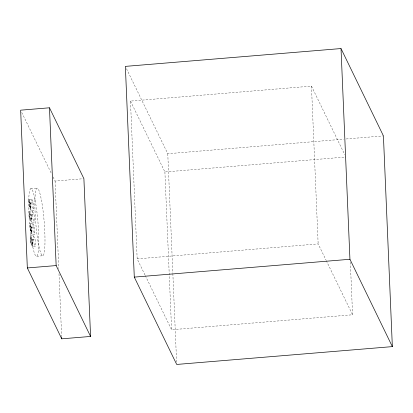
<?xml version="1.0" encoding="UTF-8"?>
<svg xmlns="http://www.w3.org/2000/svg" width="413" height="413" viewBox="0 0 413 413"><rect width="100%" height="100%" fill="white"/><g stroke="black" fill="none" stroke-linecap="round" stroke-linejoin="round"><path stroke-width="0.31" stroke-dasharray="2.06 1.55" d="M144.999 275.006L137.168 258.868L130.482 101.087L311.469 86.121L344.767 154.694M126.492 68.703L167.776 153.724L343.631 139.176M346.197 138.964L382.784 135.939M53.107 177.017L55.068 181.049L83.25 178.721M130.482 101.087L164.901 171.968L345.887 156.997M30.691 188.751L36.896 188.24M28.895 199.334L31.816 199.092L33.618 202.804L33.928 210.181L31.011 210.418L29.209 206.712L28.895 199.334L30.696 203.046L31.011 210.418M30.696 203.046L33.618 202.804M29.209 206.712L32.126 206.469L33.928 210.181M29.395 211.167L32.317 210.924L34.119 214.636L34.429 222.013L31.512 222.251L29.71 218.544L29.395 211.167L31.197 214.879L31.512 222.251M31.197 214.879L34.119 214.636M29.71 218.544L32.627 218.301L34.429 222.013M29.917 223.469L32.839 223.232L34.64 226.938L34.95 234.316L32.033 234.558L30.232 230.846L29.917 223.469L31.718 227.181L32.033 234.558M31.718 227.181L34.64 226.938M30.232 230.846L33.148 230.604L34.95 234.316M30.438 235.72L33.355 235.477L35.157 239.184L35.472 246.561L32.55 246.804L30.748 243.092L30.438 235.72L32.24 239.426L32.55 246.804M32.24 239.426L35.157 239.184M30.748 243.092L33.67 242.854L35.472 246.561M36.788 256.256L42.988 255.745M137.168 258.868L318.149 243.902L325.986 260.035M145.278 275.579L171.581 329.75L352.568 314.778L350.332 261.971M326.265 260.613L352.568 314.778M21.77 112.475L51.708 174.136M311.469 86.121L318.149 243.902M167.776 153.724L172.825 272.941M172.851 273.587L176.645 363.161M164.901 171.968L171.581 329.75M55.068 181.049L58.775 268.636M58.997 273.788L61.666 336.9M31.816 199.092L32.126 206.469M32.317 210.924L32.627 218.301M32.839 223.232L33.148 230.604M33.355 235.477L33.67 242.854M30.608 203.604L29.055 200.398L29.297 206.154L30.851 209.355L30.608 203.604M30.51 204.239L29.23 201.601L29.395 205.519L30.676 208.152L30.51 204.239M31.114 215.426L29.55 212.21L29.798 217.997L31.357 221.208L31.114 215.426M31.011 216.061L29.731 213.423L29.896 217.357L31.176 220L31.011 216.061M31.631 227.754L30.082 224.564L30.319 230.273L31.868 233.464L31.631 227.754M31.533 228.358L30.247 225.71L30.417 229.669L31.703 232.318L31.533 228.358M32.142 240.03L30.608 236.871L30.846 242.488L32.379 245.652L32.142 240.03M32.044 240.65L30.779 238.043L30.944 241.873L32.209 244.481L32.044 240.65M34.929 199.809A33.949 4.238 85.3 0 0 41.837 255.208A33.949 4.238 85.3 0 0 43.066 210.955A33.949 4.238 85.3 0 0 34.929 199.809M28.724 200.32A33.949 4.238 85.3 0 0 35.637 255.724A33.949 4.238 85.3 0 0 36.86 211.471A33.949 4.238 85.3 0 0 28.724 200.32"/><path stroke-width="0.62" d="M341.019 48.553L125.366 66.385L134.292 277.113L176.697 364.447L392.35 346.615L383.424 135.887L341.019 48.553L349.94 259.276L392.35 346.615M49.477 107.788L20.65 110.173L27.335 267.954L61.749 338.83L90.576 336.445L83.896 178.664L49.477 107.788L56.158 265.569L90.576 336.445M27.335 267.954L56.158 265.569M134.292 277.113L349.94 259.276M61.697 337.545L61.749 338.83"/></g></svg>
